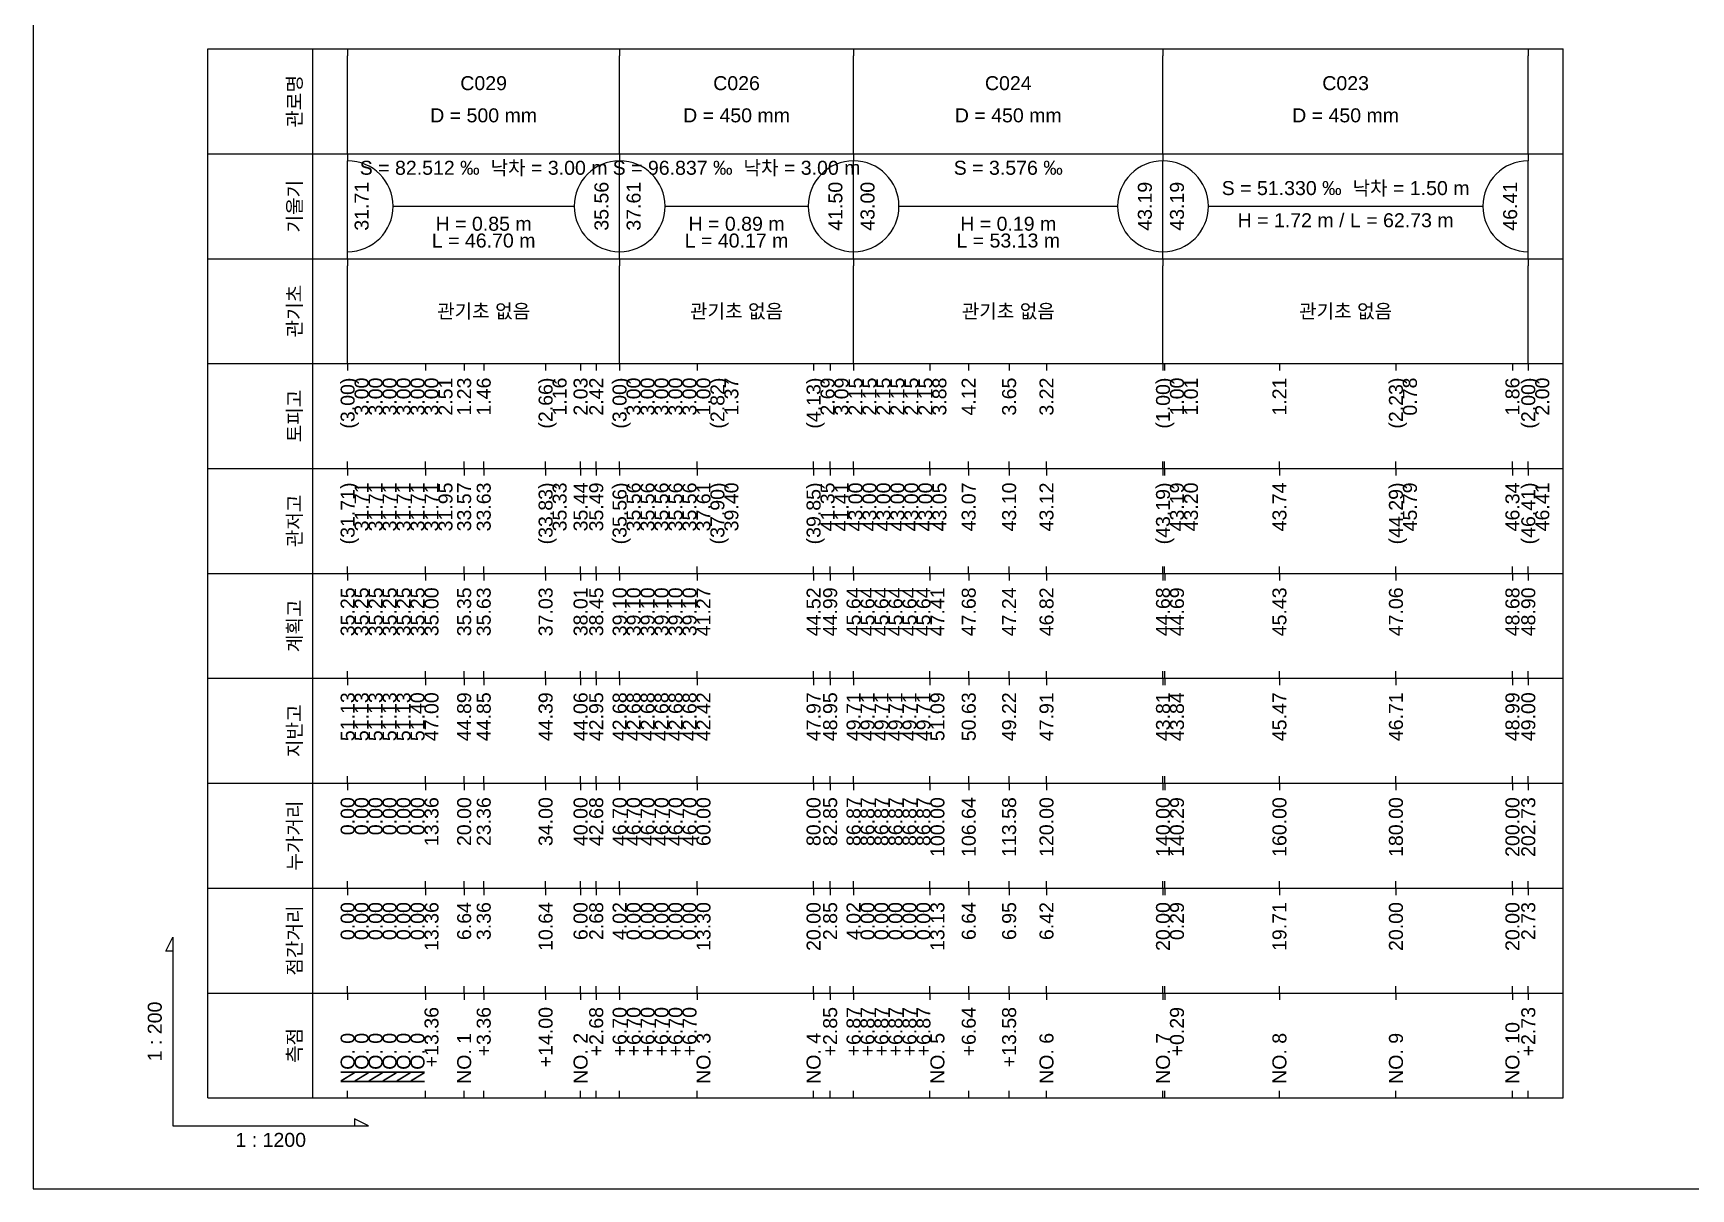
# Model space of a CAD drawing. Header units: millimetres. Extents: x -7351 to 135086, y 1419 to 5643.
# Drawn here: x 42396.4 to 42633.6, y 1419 to 1584.3 of the extents above; entities that cross this region are included whole.
import ezdxf
from ezdxf.enums import TextEntityAlignment as Align

# ---------------------------------------------------------------- set-up
doc = ezdxf.new("R2010")
doc.units = ezdxf.units.MM
for name, color, linetype in [('KZ_종단_도각', 7, 'Continuous'), ('KZ_종단_테이블문자', 7, 'Continuous'), ('KZ_종단_테이블선', 7, 'Continuous')]:
    doc.layers.add(name, color=color, linetype=linetype)
doc.styles.get("Standard").update_dxf_attribs({"font": 'arial.ttf'})

msp = doc.modelspace()

# ---------------------------------------------------------------- linework, layer by layer
at = {"layer": 'KZ_종단_도각'}
msp.add_lwpolyline([(42396.36, 1419.04), (43237.36, 1419.04), (43237.36, 2013.04), (42396.36, 2013.04)], close=True, dxfattribs=at)
at = {"layer": 'KZ_종단_테이블문자'}
for p, q in [((42441.36, 1582.04), (42441.36, 1581.04)), ((42441.36, 1568.04), (42441.36, 1581.04)), ((42480.28, 1582.04), (42480.28, 1581.04)), ((42480.28, 1582.04), (42480.28, 1581.04)), ((42480.28, 1568.04), (42480.28, 1581.04)), ((42480.28, 1568.04), (42480.28, 1581.04)), ((42513.75, 1582.04), (42513.75, 1581.04)), ((42513.75, 1582.04), (42513.75, 1581.04)), ((42513.75, 1568.04), (42513.75, 1581.04)), ((42513.75, 1568.04), (42513.75, 1581.04)), ((42558.03, 1582.04), (42558.03, 1581.04)), ((42558.03, 1582.04), (42558.03, 1581.04)), ((42558.03, 1568.04), (42558.03, 1581.04)), ((42558.03, 1568.04), (42558.03, 1581.04)), ((42610.3, 1582.04), (42610.3, 1581.04)), ((42610.3, 1568.04), (42610.3, 1581.04)), ((42441.36, 1567.04), (42441.36, 1568.04)), ((42480.28, 1567.04), (42480.28, 1568.04)), ((42480.28, 1567.04), (42480.28, 1568.04)), ((42513.75, 1567.04), (42513.75, 1568.04)), ((42513.75, 1567.04), (42513.75, 1568.04)), ((42558.03, 1567.04), (42558.03, 1568.04)), ((42558.03, 1567.04), (42558.03, 1568.04)), ((42610.3, 1567.04), (42610.3, 1568.04)), ((42441.36, 1567.04), (42441.36, 1566.04)), ((42441.36, 1553.04), (42441.36, 1566.04)), ((42480.28, 1567.04), (42480.28, 1566.04)), ((42480.28, 1567.04), (42480.28, 1566.04)), ((42480.28, 1553.04), (42480.28, 1566.04)), ((42480.28, 1553.04), (42480.28, 1566.04)), ((42513.75, 1567.04), (42513.75, 1566.04)), ((42513.75, 1567.04), (42513.75, 1566.04)), ((42513.75, 1553.04), (42513.75, 1566.04)), ((42513.75, 1553.04), (42513.75, 1566.04)), ((42558.03, 1567.04), (42558.03, 1566.04)), ((42558.03, 1567.04), (42558.03, 1566.04)), ((42558.03, 1553.04), (42558.03, 1566.04)), ((42558.03, 1553.04), (42558.03, 1566.04)), ((42610.3, 1567.04), (42610.3, 1566.04)), ((42610.3, 1553.04), (42610.3, 1566.04)), ((42447.78, 1559.54), (42473.86, 1559.54)), ((42486.69, 1559.54), (42507.33, 1559.54)), ((42520.17, 1559.54), (42551.61, 1559.54)), ((42564.44, 1559.54), (42603.88, 1559.54)), ((42441.36, 1552.04), (42441.36, 1553.04)), ((42441.36, 1552.04), (42441.36, 1551.04)), ((42480.28, 1552.04), (42480.28, 1553.04)), ((42480.28, 1552.04), (42480.28, 1553.04)), ((42480.28, 1552.04), (42480.28, 1551.04)), ((42480.28, 1552.04), (42480.28, 1551.04)), ((42513.75, 1552.04), (42513.75, 1553.04)), ((42513.75, 1552.04), (42513.75, 1553.04)), ((42513.75, 1552.04), (42513.75, 1551.04)), ((42513.75, 1552.04), (42513.75, 1551.04)), ((42558.03, 1552.04), (42558.03, 1553.04)), ((42558.03, 1552.04), (42558.03, 1553.04)), ((42558.03, 1552.04), (42558.03, 1551.04)), ((42558.03, 1552.04), (42558.03, 1551.04)), ((42610.3, 1552.04), (42610.3, 1553.04)), ((42610.3, 1552.04), (42610.3, 1551.04)), ((42441.36, 1538.04), (42441.36, 1551.04)), ((42480.28, 1538.04), (42480.28, 1551.04)), ((42480.28, 1538.04), (42480.28, 1551.04)), ((42513.75, 1538.04), (42513.75, 1551.04)), ((42513.75, 1538.04), (42513.75, 1551.04)), ((42558.03, 1538.04), (42558.03, 1551.04)), ((42558.03, 1538.04), (42558.03, 1551.04)), ((42610.3, 1538.04), (42610.3, 1551.04)), ((42441.36, 1537.04), (42441.36, 1538.04)), ((42480.28, 1537.04), (42480.28, 1538.04)), ((42480.28, 1537.04), (42480.28, 1538.04)), ((42513.75, 1537.04), (42513.75, 1538.04)), ((42513.75, 1537.04), (42513.75, 1538.04)), ((42558.03, 1537.04), (42558.03, 1538.04)), ((42558.03, 1537.04), (42558.03, 1538.04)), ((42610.3, 1537.04), (42610.3, 1538.04))]:
    msp.add_line(p, q, dxfattribs=at)
for centre, start, end in [((42441.36, 1559.54), 270, 90), ((42480.28, 1559.54), 90, 270), ((42480.28, 1559.54), 270, 90), ((42513.75, 1559.54), 90, 270), ((42513.75, 1559.54), 270, 90), ((42558.03, 1559.54), 90, 270), ((42558.03, 1559.54), 270, 90), ((42610.3, 1559.54), 90, 270)]:
    msp.add_arc(centre, 6.5, start, end, dxfattribs=at)
at = {"layer": 'KZ_종단_테이블선'}
for p, q in [((42421.36, 1567.04), (42421.36, 1582.04)), ((42421.36, 1582.04), (42615.3, 1582.04)), ((42436.36, 1567.04), (42436.36, 1582.04)), ((42615.3, 1567.04), (42615.3, 1582.04)), ((42421.36, 1552.04), (42421.36, 1567.04)), ((42421.36, 1567.04), (42615.3, 1567.04)), ((42436.36, 1552.04), (42436.36, 1567.04)), ((42615.3, 1552.04), (42615.3, 1567.04)), ((42421.36, 1537.04), (42421.36, 1552.04)), ((42421.36, 1552.04), (42615.3, 1552.04)), ((42436.36, 1537.04), (42436.36, 1552.04)), ((42615.3, 1537.04), (42615.3, 1552.04)), ((42421.36, 1522.04), (42421.36, 1537.04)), ((42421.36, 1537.04), (42615.3, 1537.04)), ((42436.36, 1522.04), (42436.36, 1537.04)), ((42441.36, 1537.04), (42441.36, 1536.04)), ((42441.36, 1537.04), (42441.36, 1536.04)), ((42441.36, 1537.04), (42441.36, 1536.04)), ((42441.36, 1537.04), (42441.36, 1536.04)), ((42441.36, 1537.04), (42441.36, 1536.04)), ((42441.36, 1537.04), (42441.36, 1536.04)), ((42452.49, 1537.04), (42452.49, 1536.04)), ((42458.03, 1537.04), (42458.03, 1536.04)), ((42460.83, 1537.04), (42460.83, 1536.04)), ((42469.69, 1537.04), (42469.69, 1536.04)), ((42474.69, 1537.04), (42474.69, 1536.04)), ((42476.93, 1537.04), (42476.93, 1536.04)), ((42480.27, 1537.04), (42480.27, 1536.04)), ((42480.27, 1537.04), (42480.27, 1536.04)), ((42480.27, 1537.04), (42480.27, 1536.04)), ((42480.27, 1537.04), (42480.27, 1536.04)), ((42480.27, 1537.04), (42480.27, 1536.04)), ((42480.28, 1537.04), (42480.28, 1536.04)), ((42491.36, 1537.04), (42491.36, 1536.04)), ((42508.03, 1537.04), (42508.03, 1536.04)), ((42510.4, 1537.04), (42510.4, 1536.04)), ((42513.75, 1537.04), (42513.75, 1536.04)), ((42513.75, 1537.04), (42513.75, 1536.04)), ((42513.75, 1537.04), (42513.75, 1536.04)), ((42513.75, 1537.04), (42513.75, 1536.04)), ((42513.75, 1537.04), (42513.75, 1536.04)), ((42513.75, 1537.04), (42513.75, 1536.04)), ((42524.69, 1537.04), (42524.69, 1536.04)), ((42530.22, 1537.04), (42530.22, 1536.04)), ((42536.01, 1537.04), (42536.01, 1536.04)), ((42541.36, 1537.04), (42541.36, 1536.04)), ((42558.03, 1537.04), (42558.03, 1536.04)), ((42558.26, 1537.04), (42558.26, 1536.04)), ((42574.69, 1537.04), (42574.69, 1536.04)), ((42591.36, 1537.04), (42591.36, 1536.04)), ((42608.03, 1537.04), (42608.03, 1536.04)), ((42610.3, 1537.04), (42610.3, 1536.04)), ((42615.3, 1522.04), (42615.3, 1537.04)), ((42441.36, 1522.04), (42441.36, 1523.04)), ((42441.36, 1522.04), (42441.36, 1523.04)), ((42441.36, 1522.04), (42441.36, 1523.04)), ((42441.36, 1522.04), (42441.36, 1523.04)), ((42441.36, 1522.04), (42441.36, 1523.04)), ((42441.36, 1522.04), (42441.36, 1523.04)), ((42452.49, 1522.04), (42452.49, 1523.04)), ((42458.03, 1522.04), (42458.03, 1523.04)), ((42460.83, 1522.04), (42460.83, 1523.04)), ((42469.69, 1522.04), (42469.69, 1523.04)), ((42474.69, 1522.04), (42474.69, 1523.04)), ((42476.93, 1522.04), (42476.93, 1523.04)), ((42480.27, 1522.04), (42480.27, 1523.04)), ((42480.27, 1522.04), (42480.27, 1523.04)), ((42480.27, 1522.04), (42480.27, 1523.04)), ((42480.27, 1522.04), (42480.27, 1523.04)), ((42480.27, 1522.04), (42480.27, 1523.04)), ((42480.28, 1522.04), (42480.28, 1523.04)), ((42491.36, 1522.04), (42491.36, 1523.04)), ((42508.03, 1522.04), (42508.03, 1523.04)), ((42510.4, 1522.04), (42510.4, 1523.04)), ((42513.75, 1522.04), (42513.75, 1523.04)), ((42513.75, 1522.04), (42513.75, 1523.04)), ((42513.75, 1522.04), (42513.75, 1523.04)), ((42513.75, 1522.04), (42513.75, 1523.04)), ((42513.75, 1522.04), (42513.75, 1523.04)), ((42513.75, 1522.04), (42513.75, 1523.04)), ((42524.69, 1522.04), (42524.69, 1523.04)), ((42530.22, 1522.04), (42530.22, 1523.04)), ((42536.01, 1522.04), (42536.01, 1523.04)), ((42541.36, 1522.04), (42541.36, 1523.04)), ((42558.03, 1522.04), (42558.03, 1523.04)), ((42558.26, 1522.04), (42558.26, 1523.04)), ((42574.69, 1522.04), (42574.69, 1523.04)), ((42591.36, 1522.04), (42591.36, 1523.04)), ((42608.03, 1522.04), (42608.03, 1523.04)), ((42610.3, 1522.04), (42610.3, 1523.04)), ((42421.36, 1507.04), (42421.36, 1522.04)), ((42421.36, 1522.04), (42615.3, 1522.04)), ((42436.36, 1507.04), (42436.36, 1522.04)), ((42441.36, 1522.04), (42441.36, 1521.04)), ((42441.36, 1522.04), (42441.36, 1521.04)), ((42441.36, 1522.04), (42441.36, 1521.04)), ((42441.36, 1522.04), (42441.36, 1521.04)), ((42441.36, 1522.04), (42441.36, 1521.04)), ((42441.36, 1522.04), (42441.36, 1521.04)), ((42452.49, 1522.04), (42452.49, 1521.04)), ((42458.03, 1522.04), (42458.03, 1521.04)), ((42460.83, 1522.04), (42460.83, 1521.04)), ((42469.69, 1522.04), (42469.69, 1521.04)), ((42474.69, 1522.04), (42474.69, 1521.04)), ((42476.93, 1522.04), (42476.93, 1521.04)), ((42480.27, 1522.04), (42480.27, 1521.04)), ((42480.27, 1522.04), (42480.27, 1521.04)), ((42480.27, 1522.04), (42480.27, 1521.04)), ((42480.27, 1522.04), (42480.27, 1521.04)), ((42480.27, 1522.04), (42480.27, 1521.04)), ((42480.28, 1522.04), (42480.28, 1521.04)), ((42491.36, 1522.04), (42491.36, 1521.04)), ((42508.03, 1522.04), (42508.03, 1521.04)), ((42510.4, 1522.04), (42510.4, 1521.04)), ((42513.75, 1522.04), (42513.75, 1521.04)), ((42513.75, 1522.04), (42513.75, 1521.04)), ((42513.75, 1522.04), (42513.75, 1521.04)), ((42513.75, 1522.04), (42513.75, 1521.04)), ((42513.75, 1522.04), (42513.75, 1521.04)), ((42513.75, 1522.04), (42513.75, 1521.04)), ((42524.69, 1522.04), (42524.69, 1521.04)), ((42530.22, 1522.04), (42530.22, 1521.04)), ((42536.01, 1522.04), (42536.01, 1521.04)), ((42541.36, 1522.04), (42541.36, 1521.04)), ((42558.03, 1522.04), (42558.03, 1521.04)), ((42558.26, 1522.04), (42558.26, 1521.04)), ((42574.69, 1522.04), (42574.69, 1521.04)), ((42591.36, 1522.04), (42591.36, 1521.04)), ((42608.03, 1522.04), (42608.03, 1521.04)), ((42610.3, 1522.04), (42610.3, 1521.04)), ((42615.3, 1507.04), (42615.3, 1522.04)), ((42421.36, 1492.04), (42421.36, 1507.04)), ((42421.36, 1507.04), (42615.3, 1507.04)), ((42436.36, 1492.04), (42436.36, 1507.04)), ((42441.36, 1507.04), (42441.36, 1508.04)), ((42441.36, 1507.04), (42441.36, 1508.04)), ((42441.36, 1507.04), (42441.36, 1508.04)), ((42441.36, 1507.04), (42441.36, 1508.04)), ((42441.36, 1507.04), (42441.36, 1508.04)), ((42441.36, 1507.04), (42441.36, 1508.04)), ((42441.36, 1507.04), (42441.36, 1506.04)), ((42441.36, 1507.04), (42441.36, 1506.04)), ((42441.36, 1507.04), (42441.36, 1506.04)), ((42441.36, 1507.04), (42441.36, 1506.04)), ((42441.36, 1507.04), (42441.36, 1506.04)), ((42441.36, 1507.04), (42441.36, 1506.04)), ((42452.49, 1507.04), (42452.49, 1508.04)), ((42452.49, 1507.04), (42452.49, 1506.04)), ((42458.03, 1507.04), (42458.03, 1508.04)), ((42458.03, 1507.04), (42458.03, 1506.04)), ((42460.83, 1507.04), (42460.83, 1508.04)), ((42460.83, 1507.04), (42460.83, 1506.04)), ((42469.69, 1507.04), (42469.69, 1508.04)), ((42469.69, 1507.04), (42469.69, 1506.04)), ((42474.69, 1507.04), (42474.69, 1508.04)), ((42474.69, 1507.04), (42474.69, 1506.04)), ((42476.93, 1507.04), (42476.93, 1508.04)), ((42476.93, 1507.04), (42476.93, 1506.04)), ((42480.27, 1507.04), (42480.27, 1508.04)), ((42480.27, 1507.04), (42480.27, 1508.04)), ((42480.27, 1507.04), (42480.27, 1508.04)), ((42480.27, 1507.04), (42480.27, 1508.04)), ((42480.27, 1507.04), (42480.27, 1508.04)), ((42480.28, 1507.04), (42480.28, 1508.04)), ((42480.28, 1507.04), (42480.28, 1506.04)), ((42480.28, 1507.04), (42480.28, 1506.04)), ((42480.28, 1507.04), (42480.28, 1506.04)), ((42480.28, 1507.04), (42480.28, 1506.04)), ((42480.28, 1507.04), (42480.28, 1506.04)), ((42480.28, 1507.04), (42480.28, 1506.04)), ((42491.36, 1507.04), (42491.36, 1508.04)), ((42491.36, 1507.04), (42491.36, 1506.04)), ((42508.03, 1507.04), (42508.03, 1508.04)), ((42508.03, 1507.04), (42508.03, 1506.04)), ((42510.4, 1507.04), (42510.4, 1508.04)), ((42510.4, 1507.04), (42510.4, 1506.04)), ((42513.75, 1507.04), (42513.75, 1508.04)), ((42513.75, 1507.04), (42513.75, 1508.04)), ((42513.75, 1507.04), (42513.75, 1508.04)), ((42513.75, 1507.04), (42513.75, 1508.04)), ((42513.75, 1507.04), (42513.75, 1508.04)), ((42513.75, 1507.04), (42513.75, 1508.04)), ((42513.75, 1507.04), (42513.75, 1506.04)), ((42513.75, 1507.04), (42513.75, 1506.04)), ((42513.75, 1507.04), (42513.75, 1506.04)), ((42513.75, 1507.04), (42513.75, 1506.04)), ((42513.75, 1507.04), (42513.75, 1506.04)), ((42513.75, 1507.04), (42513.75, 1506.04)), ((42524.69, 1507.04), (42524.69, 1508.04)), ((42524.69, 1507.04), (42524.69, 1506.04)), ((42530.22, 1507.04), (42530.22, 1508.04)), ((42530.23, 1507.04), (42530.23, 1506.04)), ((42536.01, 1507.04), (42536.01, 1508.04)), ((42536.01, 1507.04), (42536.01, 1506.04)), ((42541.36, 1507.04), (42541.36, 1508.04)), ((42541.36, 1507.04), (42541.36, 1506.04)), ((42558.03, 1507.04), (42558.03, 1508.04)), ((42558.03, 1507.04), (42558.03, 1506.04)), ((42558.26, 1507.04), (42558.26, 1508.04)), ((42558.27, 1507.04), (42558.27, 1506.04)), ((42574.69, 1507.04), (42574.69, 1508.04)), ((42574.69, 1507.04), (42574.69, 1506.04)), ((42591.36, 1507.04), (42591.36, 1508.04)), ((42591.36, 1507.04), (42591.36, 1506.04)), ((42608.03, 1507.04), (42608.03, 1508.04)), ((42608.03, 1507.04), (42608.03, 1506.04)), ((42610.3, 1507.04), (42610.3, 1508.04)), ((42610.3, 1507.04), (42610.3, 1506.04)), ((42615.3, 1492.04), (42615.3, 1507.04)), ((42421.36, 1477.04), (42421.36, 1492.04)), ((42421.36, 1492.04), (42615.3, 1492.04)), ((42436.36, 1477.04), (42436.36, 1492.04)), ((42441.36, 1492.04), (42441.36, 1493.04)), ((42441.36, 1492.04), (42441.36, 1493.04)), ((42441.36, 1492.04), (42441.36, 1493.04)), ((42441.36, 1492.04), (42441.36, 1493.04)), ((42441.36, 1492.04), (42441.36, 1493.04)), ((42441.36, 1492.04), (42441.36, 1493.04)), ((42441.36, 1492.04), (42441.36, 1491.04)), ((42441.36, 1492.04), (42441.36, 1491.04)), ((42441.36, 1492.04), (42441.36, 1491.04)), ((42441.36, 1492.04), (42441.36, 1491.04)), ((42441.36, 1492.04), (42441.36, 1491.04)), ((42441.36, 1492.04), (42441.36, 1491.04)), ((42452.49, 1492.04), (42452.49, 1493.04)), ((42452.49, 1492.04), (42452.49, 1491.04)), ((42458.03, 1492.04), (42458.03, 1493.04)), ((42458.03, 1492.04), (42458.03, 1491.04)), ((42460.83, 1492.04), (42460.83, 1493.04)), ((42460.83, 1492.04), (42460.83, 1491.04)), ((42469.69, 1492.04), (42469.69, 1493.04)), ((42469.69, 1492.04), (42469.69, 1491.04)), ((42474.69, 1492.04), (42474.69, 1493.04)), ((42474.69, 1492.04), (42474.69, 1491.04)), ((42476.93, 1492.04), (42476.93, 1493.04)), ((42476.93, 1492.04), (42476.93, 1491.04)), ((42480.28, 1492.04), (42480.28, 1493.04)), ((42480.28, 1492.04), (42480.28, 1493.04)), ((42480.28, 1492.04), (42480.28, 1493.04)), ((42480.28, 1492.04), (42480.28, 1493.04)), ((42480.28, 1492.04), (42480.28, 1493.04)), ((42480.28, 1492.04), (42480.28, 1493.04)), ((42480.28, 1492.04), (42480.28, 1491.04)), ((42480.28, 1492.04), (42480.28, 1491.04)), ((42480.28, 1492.04), (42480.28, 1491.04)), ((42480.28, 1492.04), (42480.28, 1491.04)), ((42480.28, 1492.04), (42480.28, 1491.04)), ((42480.28, 1492.04), (42480.28, 1491.04)), ((42491.36, 1492.04), (42491.36, 1493.04)), ((42491.36, 1492.04), (42491.36, 1491.04)), ((42508.03, 1492.04), (42508.03, 1493.04)), ((42508.03, 1492.04), (42508.03, 1491.04)), ((42510.4, 1492.04), (42510.4, 1493.04)), ((42510.4, 1492.04), (42510.4, 1491.04)), ((42513.75, 1492.04), (42513.75, 1493.04)), ((42513.75, 1492.04), (42513.75, 1493.04)), ((42513.75, 1492.04), (42513.75, 1493.04)), ((42513.75, 1492.04), (42513.75, 1493.04)), ((42513.75, 1492.04), (42513.75, 1493.04)), ((42513.75, 1492.04), (42513.75, 1493.04)), ((42513.75, 1492.04), (42513.75, 1491.04)), ((42513.75, 1492.04), (42513.75, 1491.04)), ((42513.75, 1492.04), (42513.75, 1491.04)), ((42513.75, 1492.04), (42513.75, 1491.04)), ((42513.75, 1492.04), (42513.75, 1491.04)), ((42513.75, 1492.04), (42513.75, 1491.04)), ((42524.69, 1492.04), (42524.69, 1493.04)), ((42524.69, 1492.04), (42524.69, 1491.04)), ((42530.23, 1492.04), (42530.23, 1493.04)), ((42530.23, 1492.04), (42530.23, 1491.04)), ((42536.01, 1492.04), (42536.01, 1493.04)), ((42536.01, 1492.04), (42536.01, 1491.04)), ((42541.36, 1492.04), (42541.36, 1493.04)), ((42541.36, 1492.04), (42541.36, 1491.04)), ((42558.03, 1492.04), (42558.03, 1493.04)), ((42558.03, 1492.04), (42558.03, 1491.04)), ((42558.27, 1492.04), (42558.27, 1493.04)), ((42558.27, 1492.04), (42558.27, 1491.04)), ((42574.69, 1492.04), (42574.69, 1493.04)), ((42574.69, 1492.04), (42574.69, 1491.04)), ((42591.36, 1492.04), (42591.36, 1493.04)), ((42591.36, 1492.04), (42591.36, 1491.04)), ((42608.03, 1492.04), (42608.03, 1493.04)), ((42608.03, 1492.04), (42608.03, 1491.04)), ((42610.3, 1492.04), (42610.3, 1493.04)), ((42610.3, 1492.04), (42610.3, 1491.04)), ((42615.3, 1477.04), (42615.3, 1492.04)), ((42441.36, 1477.04), (42441.36, 1478.04)), ((42441.36, 1477.04), (42441.36, 1478.04)), ((42441.36, 1477.04), (42441.36, 1478.04)), ((42441.36, 1477.04), (42441.36, 1478.04)), ((42441.36, 1477.04), (42441.36, 1478.04)), ((42441.36, 1477.04), (42441.36, 1478.04)), ((42452.49, 1477.04), (42452.49, 1478.04)), ((42458.03, 1477.04), (42458.03, 1478.04)), ((42460.83, 1477.04), (42460.83, 1478.04)), ((42469.69, 1477.04), (42469.69, 1478.04)), ((42474.69, 1477.04), (42474.69, 1478.04)), ((42476.93, 1477.04), (42476.93, 1478.04)), ((42480.28, 1477.04), (42480.28, 1478.04)), ((42480.28, 1477.04), (42480.28, 1478.04)), ((42480.28, 1477.04), (42480.28, 1478.04)), ((42480.28, 1477.04), (42480.28, 1478.04)), ((42480.28, 1477.04), (42480.28, 1478.04)), ((42480.28, 1477.04), (42480.28, 1478.04)), ((42491.36, 1477.04), (42491.36, 1478.04)), ((42508.03, 1477.04), (42508.03, 1478.04)), ((42510.4, 1477.04), (42510.4, 1478.04)), ((42513.75, 1477.04), (42513.75, 1478.04)), ((42513.75, 1477.04), (42513.75, 1478.04)), ((42513.75, 1477.04), (42513.75, 1478.04)), ((42513.75, 1477.04), (42513.75, 1478.04)), ((42513.75, 1477.04), (42513.75, 1478.04)), ((42513.75, 1477.04), (42513.75, 1478.04)), ((42524.69, 1477.04), (42524.69, 1478.04)), ((42530.23, 1477.04), (42530.23, 1478.04)), ((42536.01, 1477.04), (42536.01, 1478.04)), ((42541.36, 1477.04), (42541.36, 1478.04)), ((42558.03, 1477.04), (42558.03, 1478.04)), ((42558.27, 1477.04), (42558.27, 1478.04)), ((42574.69, 1477.04), (42574.69, 1478.04)), ((42591.36, 1477.04), (42591.36, 1478.04)), ((42608.03, 1477.04), (42608.03, 1478.04)), ((42610.3, 1477.04), (42610.3, 1478.04)), ((42421.36, 1462.04), (42421.36, 1477.04)), ((42421.36, 1477.04), (42615.3, 1477.04)), ((42436.36, 1462.04), (42436.36, 1477.04)), ((42441.36, 1477.04), (42441.36, 1476.04)), ((42441.36, 1477.04), (42441.36, 1476.04)), ((42441.36, 1477.04), (42441.36, 1476.04)), ((42441.36, 1477.04), (42441.36, 1476.04)), ((42441.36, 1477.04), (42441.36, 1476.04)), ((42441.36, 1477.04), (42441.36, 1476.04)), ((42452.49, 1477.04), (42452.49, 1476.04)), ((42458.03, 1477.04), (42458.03, 1476.04)), ((42460.83, 1477.04), (42460.83, 1476.04)), ((42469.69, 1477.04), (42469.69, 1476.04)), ((42474.69, 1477.04), (42474.69, 1476.04)), ((42476.93, 1477.04), (42476.93, 1476.04)), ((42480.28, 1477.04), (42480.28, 1476.04)), ((42480.28, 1477.04), (42480.28, 1476.04)), ((42480.28, 1477.04), (42480.28, 1476.04)), ((42480.28, 1477.04), (42480.28, 1476.04)), ((42480.28, 1477.04), (42480.28, 1476.04)), ((42480.28, 1477.04), (42480.28, 1476.04)), ((42491.36, 1477.04), (42491.36, 1476.04)), ((42508.03, 1477.04), (42508.03, 1476.04)), ((42510.4, 1477.04), (42510.4, 1476.04)), ((42513.75, 1477.04), (42513.75, 1476.04)), ((42513.75, 1477.04), (42513.75, 1476.04)), ((42513.75, 1477.04), (42513.75, 1476.04)), ((42513.75, 1477.04), (42513.75, 1476.04)), ((42513.75, 1477.04), (42513.75, 1476.04)), ((42513.75, 1477.04), (42513.75, 1476.04)), ((42524.69, 1477.04), (42524.69, 1476.04)), ((42530.23, 1477.04), (42530.23, 1476.04)), ((42536.01, 1477.04), (42536.01, 1476.04)), ((42541.36, 1477.04), (42541.36, 1476.04)), ((42558.03, 1477.04), (42558.03, 1476.04)), ((42558.27, 1477.04), (42558.27, 1476.04)), ((42574.69, 1477.04), (42574.69, 1476.04)), ((42591.36, 1477.04), (42591.36, 1476.04)), ((42608.03, 1477.04), (42608.03, 1476.04)), ((42610.3, 1477.04), (42610.3, 1476.04)), ((42615.3, 1462.04), (42615.3, 1477.04)), ((42421.36, 1447.04), (42421.36, 1462.04)), ((42421.36, 1462.04), (42615.3, 1462.04)), ((42436.36, 1447.04), (42436.36, 1462.04)), ((42441.36, 1462.04), (42441.36, 1463.04)), ((42441.36, 1462.04), (42441.36, 1463.04)), ((42441.36, 1462.04), (42441.36, 1463.04)), ((42441.36, 1462.04), (42441.36, 1463.04)), ((42441.36, 1462.04), (42441.36, 1463.04)), ((42441.36, 1462.04), (42441.36, 1463.04)), ((42441.36, 1462.04), (42441.36, 1461.04)), ((42441.36, 1462.04), (42441.36, 1461.04)), ((42441.36, 1462.04), (42441.36, 1461.04)), ((42441.36, 1462.04), (42441.36, 1461.04)), ((42441.36, 1462.04), (42441.36, 1461.04)), ((42441.36, 1462.04), (42441.36, 1461.04)), ((42452.49, 1462.04), (42452.49, 1463.04)), ((42452.49, 1462.04), (42452.49, 1461.04)), ((42458.03, 1462.04), (42458.03, 1463.04)), ((42458.03, 1462.04), (42458.03, 1461.04)), ((42460.83, 1462.04), (42460.83, 1463.04)), ((42460.83, 1462.04), (42460.83, 1461.04)), ((42469.69, 1462.04), (42469.69, 1463.04)), ((42469.69, 1462.04), (42469.69, 1461.04)), ((42474.69, 1462.04), (42474.69, 1463.04)), ((42474.69, 1462.04), (42474.69, 1461.04)), ((42476.93, 1462.04), (42476.93, 1463.04)), ((42476.93, 1462.04), (42476.93, 1461.04)), ((42480.28, 1462.04), (42480.28, 1463.04)), ((42480.28, 1462.04), (42480.28, 1463.04)), ((42480.28, 1462.04), (42480.28, 1463.04)), ((42480.28, 1462.04), (42480.28, 1463.04)), ((42480.28, 1462.04), (42480.28, 1463.04)), ((42480.28, 1462.04), (42480.28, 1463.04)), ((42480.28, 1462.04), (42480.28, 1461.04)), ((42480.28, 1462.04), (42480.28, 1461.04)), ((42480.28, 1462.04), (42480.28, 1461.04)), ((42480.28, 1462.04), (42480.28, 1461.04)), ((42480.28, 1462.04), (42480.28, 1461.04)), ((42480.28, 1462.04), (42480.28, 1461.04)), ((42491.36, 1462.04), (42491.36, 1463.04)), ((42491.36, 1462.04), (42491.36, 1461.04)), ((42508.03, 1462.04), (42508.03, 1463.04)), ((42508.03, 1462.04), (42508.03, 1461.04)), ((42510.4, 1462.04), (42510.4, 1463.04)), ((42510.4, 1462.04), (42510.4, 1461.04)), ((42513.75, 1462.04), (42513.75, 1463.04)), ((42513.75, 1462.04), (42513.75, 1463.04)), ((42513.75, 1462.04), (42513.75, 1463.04)), ((42513.75, 1462.04), (42513.75, 1463.04)), ((42513.75, 1462.04), (42513.75, 1463.04)), ((42513.75, 1462.04), (42513.75, 1463.04)), ((42513.75, 1462.04), (42513.75, 1461.04)), ((42513.75, 1462.04), (42513.75, 1461.04)), ((42513.75, 1462.04), (42513.75, 1461.04)), ((42513.75, 1462.04), (42513.75, 1461.04)), ((42513.75, 1462.04), (42513.75, 1461.04)), ((42513.75, 1462.04), (42513.75, 1461.04)), ((42524.69, 1462.04), (42524.69, 1463.04)), ((42524.69, 1462.04), (42524.69, 1461.04)), ((42530.23, 1462.04), (42530.23, 1463.04)), ((42530.23, 1462.04), (42530.23, 1461.04)), ((42536.01, 1462.04), (42536.01, 1463.04)), ((42536.01, 1462.04), (42536.01, 1461.04)), ((42541.36, 1462.04), (42541.36, 1463.04)), ((42541.36, 1462.04), (42541.36, 1461.04)), ((42558.03, 1462.04), (42558.03, 1463.04)), ((42558.03, 1462.04), (42558.03, 1461.04)), ((42558.27, 1462.04), (42558.27, 1463.04)), ((42558.27, 1462.04), (42558.27, 1461.04)), ((42574.69, 1462.04), (42574.69, 1463.04)), ((42574.69, 1462.04), (42574.69, 1461.04)), ((42591.36, 1462.04), (42591.36, 1463.04)), ((42591.36, 1462.04), (42591.36, 1461.04)), ((42608.03, 1462.04), (42608.03, 1463.04)), ((42608.03, 1462.04), (42608.03, 1461.04)), ((42610.3, 1462.04), (42610.3, 1463.04)), ((42610.3, 1462.04), (42610.3, 1461.04)), ((42615.3, 1447.04), (42615.3, 1462.04)), ((42421.36, 1432.04), (42421.36, 1447.04)), ((42421.36, 1447.04), (42615.3, 1447.04)), ((42436.36, 1432.04), (42436.36, 1447.04)), ((42441.36, 1447.04), (42441.36, 1448.04)), ((42441.36, 1447.04), (42441.36, 1448.04)), ((42441.36, 1447.04), (42441.36, 1448.04)), ((42441.36, 1447.04), (42441.36, 1448.04)), ((42441.36, 1447.04), (42441.36, 1448.04)), ((42441.36, 1447.04), (42441.36, 1448.04)), ((42441.36, 1447.04), (42441.36, 1446.04)), ((42441.36, 1447.04), (42441.36, 1446.04)), ((42441.36, 1447.04), (42441.36, 1446.04)), ((42441.36, 1447.04), (42441.36, 1446.04)), ((42441.36, 1447.04), (42441.36, 1446.04)), ((42441.36, 1447.04), (42441.36, 1446.04)), ((42452.49, 1447.04), (42452.49, 1448.04)), ((42452.49, 1447.04), (42452.49, 1446.04)), ((42458.03, 1447.04), (42458.03, 1448.04)), ((42458.03, 1447.04), (42458.03, 1446.04)), ((42460.83, 1447.04), (42460.83, 1448.04)), ((42460.83, 1447.04), (42460.83, 1446.04)), ((42469.69, 1447.04), (42469.69, 1448.04)), ((42469.69, 1447.04), (42469.69, 1446.04)), ((42474.69, 1447.04), (42474.69, 1448.04)), ((42474.69, 1447.04), (42474.69, 1446.04)), ((42476.93, 1447.04), (42476.93, 1448.04)), ((42476.93, 1447.04), (42476.93, 1446.04)), ((42480.28, 1447.04), (42480.28, 1448.04)), ((42480.28, 1447.04), (42480.28, 1448.04)), ((42480.28, 1447.04), (42480.28, 1448.04)), ((42480.28, 1447.04), (42480.28, 1448.04)), ((42480.28, 1447.04), (42480.28, 1448.04)), ((42480.28, 1447.04), (42480.28, 1448.04)), ((42480.28, 1447.04), (42480.28, 1446.04)), ((42480.28, 1447.04), (42480.28, 1446.04)), ((42480.28, 1447.04), (42480.28, 1446.04)), ((42480.28, 1447.04), (42480.28, 1446.04)), ((42480.28, 1447.04), (42480.28, 1446.04)), ((42480.28, 1447.04), (42480.28, 1446.04)), ((42491.36, 1447.04), (42491.36, 1448.04)), ((42491.36, 1447.04), (42491.36, 1446.04)), ((42508.03, 1447.04), (42508.03, 1448.04)), ((42508.03, 1447.04), (42508.03, 1446.04)), ((42510.4, 1447.04), (42510.4, 1448.04)), ((42510.4, 1447.04), (42510.4, 1446.04)), ((42513.75, 1447.04), (42513.75, 1448.04)), ((42513.75, 1447.04), (42513.75, 1448.04)), ((42513.75, 1447.04), (42513.75, 1448.04)), ((42513.75, 1447.04), (42513.75, 1448.04)), ((42513.75, 1447.04), (42513.75, 1448.04)), ((42513.75, 1447.04), (42513.75, 1448.04)), ((42513.75, 1447.04), (42513.75, 1446.04)), ((42513.75, 1447.04), (42513.75, 1446.04)), ((42513.75, 1447.04), (42513.75, 1446.04)), ((42513.75, 1447.04), (42513.75, 1446.04)), ((42513.75, 1447.04), (42513.75, 1446.04)), ((42513.75, 1447.04), (42513.75, 1446.04)), ((42524.69, 1447.04), (42524.69, 1448.04)), ((42524.69, 1447.04), (42524.69, 1446.04)), ((42530.23, 1447.04), (42530.23, 1448.04)), ((42530.23, 1447.04), (42530.23, 1446.04)), ((42536.01, 1447.04), (42536.01, 1448.04)), ((42536.01, 1447.04), (42536.01, 1446.04)), ((42541.36, 1447.04), (42541.36, 1448.04)), ((42541.36, 1447.04), (42541.36, 1446.04)), ((42558.03, 1447.04), (42558.03, 1448.04)), ((42558.03, 1447.04), (42558.03, 1446.04)), ((42558.27, 1447.04), (42558.27, 1448.04)), ((42558.27, 1447.04), (42558.27, 1446.04)), ((42574.69, 1447.04), (42574.69, 1448.04)), ((42574.69, 1447.04), (42574.69, 1446.04)), ((42591.36, 1447.04), (42591.36, 1448.04)), ((42591.36, 1447.04), (42591.36, 1446.04)), ((42608.03, 1447.04), (42608.03, 1448.04)), ((42608.03, 1447.04), (42608.03, 1446.04)), ((42610.3, 1447.04), (42610.3, 1448.04)), ((42610.3, 1447.04), (42610.3, 1446.04)), ((42615.3, 1432.04), (42615.3, 1447.04)), ((42441.36, 1432.04), (42441.36, 1433.04)), ((42441.36, 1432.04), (42441.36, 1433.04)), ((42441.36, 1432.04), (42441.36, 1433.04)), ((42441.36, 1432.04), (42441.36, 1433.04)), ((42441.36, 1432.04), (42441.36, 1433.04)), ((42441.36, 1432.04), (42441.36, 1433.04)), ((42452.49, 1432.04), (42452.49, 1433.04)), ((42458.03, 1432.04), (42458.03, 1433.04)), ((42460.83, 1432.04), (42460.83, 1433.04)), ((42469.69, 1432.04), (42469.69, 1433.04)), ((42474.69, 1432.04), (42474.69, 1433.04)), ((42476.93, 1432.04), (42476.93, 1433.04)), ((42480.28, 1432.04), (42480.28, 1433.04)), ((42480.28, 1432.04), (42480.28, 1433.04)), ((42480.28, 1432.04), (42480.28, 1433.04)), ((42480.28, 1432.04), (42480.28, 1433.04)), ((42480.28, 1432.04), (42480.28, 1433.04)), ((42480.28, 1432.04), (42480.28, 1433.04)), ((42491.36, 1432.04), (42491.36, 1433.04)), ((42508.03, 1432.04), (42508.03, 1433.04)), ((42510.4, 1432.04), (42510.4, 1433.04)), ((42513.75, 1432.04), (42513.75, 1433.04)), ((42513.75, 1432.04), (42513.75, 1433.04)), ((42513.75, 1432.04), (42513.75, 1433.04)), ((42513.75, 1432.04), (42513.75, 1433.04)), ((42513.75, 1432.04), (42513.75, 1433.04)), ((42513.75, 1432.04), (42513.75, 1433.04)), ((42524.69, 1432.04), (42524.69, 1433.04)), ((42530.23, 1432.04), (42530.23, 1433.04)), ((42536.01, 1432.04), (42536.01, 1433.04)), ((42541.36, 1432.04), (42541.36, 1433.04)), ((42558.03, 1432.04), (42558.03, 1433.04)), ((42558.27, 1432.04), (42558.27, 1433.04)), ((42574.69, 1432.04), (42574.69, 1433.04)), ((42591.36, 1432.04), (42591.36, 1433.04)), ((42608.03, 1432.04), (42608.03, 1433.04)), ((42610.3, 1432.04), (42610.3, 1433.04)), ((42421.36, 1432.04), (42615.3, 1432.04))]:
    msp.add_line(p, q, dxfattribs=at)
msp.add_lwpolyline([(42416.36, 1453.04), (42415.36, 1453.04), (42416.36, 1455.04), (42416.36, 1428.04), (42444.36, 1428.04), (42442.36, 1429.04), (42442.36, 1428.04)], dxfattribs=at)

# ---------------------------------------------------------------- texts
at = {"layer": 'KZ_종단_테이블문자'}
for s, p in [('C029', (42460.82, 1575.54)), ('C026', (42497.01, 1575.54)), ('C024', (42535.89, 1575.54)), ('C023', (42584.16, 1575.54)), ('S = 51.330 ‰  낙차 = 1.50 m', (42584.16, 1560.54)), ('H = 0.85 m', (42460.82, 1555.44)), ('H = 0.89 m', (42497.01, 1555.44)), ('H = 0.19 m', (42535.89, 1555.44)), ('L = 46.70 m', (42460.82, 1553.04)), ('L = 40.17 m', (42497.01, 1553.04)), ('L = 53.13 m', (42535.89, 1553.04))]:
    msp.add_text(s, height=2, dxfattribs=at).set_placement(p, align=Align.BOTTOM_CENTER)
for s, p in [('D = 500 mm', (42460.82, 1573.54)), ('D = 450 mm', (42497.01, 1573.54)), ('D = 450 mm', (42535.89, 1573.54)), ('D = 450 mm', (42584.16, 1573.54)), ('S = 82.512 ‰  낙차 = 3.00 m', (42460.82, 1566.04)), ('S = 96.837 ‰  낙차 = 3.00 m', (42497.01, 1566.04)), ('S = 3.576 ‰', (42535.89, 1566.04)), ('H = 1.72 m / L = 62.73 m', (42584.16, 1558.54))]:
    msp.add_text(s, height=2, dxfattribs=at).set_placement(p, align=Align.TOP_CENTER)
for s, p in [('31.71', (42442.36, 1559.54)), ('37.61', (42481.28, 1559.54)), ('43.00', (42514.75, 1559.54)), ('43.19', (42559.03, 1559.54))]:
    msp.add_text(s, height=2, rotation=90, dxfattribs=at).set_placement(p, align=Align.TOP_CENTER)
for s, p in [('35.56', (42479.28, 1559.54)), ('41.50', (42512.75, 1559.54)), ('43.19', (42557.03, 1559.54)), ('46.41', (42609.3, 1559.54))]:
    msp.add_text(s, height=2, rotation=90, dxfattribs=at).set_placement(p, align=Align.BOTTOM_CENTER)
for p in [(42460.82, 1544.54), (42497.01, 1544.54), (42535.89, 1544.54), (42584.16, 1544.54)]:
    msp.add_text('관기초 없음', height=2, dxfattribs=at).set_placement(p, align=Align.MIDDLE_CENTER)
for s, p in [('(3.00)', (42441.36, 1535.04)), ('3.00', (42443.36, 1535.04)), ('3.00', (42445.36, 1535.04)), ('3.00', (42447.36, 1535.04)), ('3.00', (42449.36, 1535.04)), ('3.00', (42451.36, 1535.04)), ('3.00', (42453.36, 1535.04)), ('2.51', (42455.36, 1535.04)), ('1.23', (42458.03, 1535.04)), ('1.46', (42460.83, 1535.04)), ('(2.66)', (42469.69, 1535.04)), ('1.16', (42471.69, 1535.04)), ('2.03', (42474.69, 1535.04)), ('2.42', (42476.93, 1535.04)), ('(3.00)', (42480.27, 1535.04)), ('3.00', (42482.27, 1535.04)), ('3.00', (42484.27, 1535.04)), ('3.00', (42486.27, 1535.04)), ('3.00', (42488.27, 1535.04)), ('3.00', (42490.27, 1535.04)), ('1.00', (42492.27, 1535.04)), ('(2.82)', (42494.27, 1535.04)), ('1.37', (42496.27, 1535.04)), ('(4.13)', (42508.03, 1535.04)), ('2.69', (42510.03, 1535.04)), ('3.09', (42512.03, 1535.04)), ('2.15', (42514.03, 1535.04)), ('2.15', (42516.03, 1535.04)), ('2.15', (42518.03, 1535.04)), ('2.15', (42520.03, 1535.04)), ('2.15', (42522.03, 1535.04)), ('2.15', (42524.03, 1535.04)), ('3.88', (42526.03, 1535.04)), ('4.12', (42530.22, 1535.04)), ('3.65', (42536.01, 1535.04)), ('3.22', (42541.36, 1535.04)), ('(1.00)', (42558.03, 1535.04)), ('1.00', (42560.03, 1535.04)), ('1.01', (42562.03, 1535.04)), ('1.21', (42574.69, 1535.04)), ('(2.23)', (42591.36, 1535.04)), ('0.78', (42593.36, 1535.04)), ('1.86', (42608.03, 1535.04)), ('(2.00)', (42610.3, 1535.04)), ('2.00', (42612.3, 1535.04)), ('(31.71)', (42441.36, 1520.04)), ('31.71', (42443.36, 1520.04)), ('31.71', (42445.36, 1520.04)), ('31.71', (42447.36, 1520.04)), ('31.71', (42449.36, 1520.04)), ('31.71', (42451.36, 1520.04)), ('31.71', (42453.36, 1520.04)), ('31.95', (42455.36, 1520.04)), ('33.57', (42458.03, 1520.04)), ('33.63', (42460.83, 1520.04)), ('(33.83)', (42469.69, 1520.04)), ('35.33', (42471.69, 1520.04)), ('35.44', (42474.69, 1520.04)), ('35.49', (42476.93, 1520.04)), ('(35.56)', (42480.27, 1520.04)), ('35.56', (42482.27, 1520.04)), ('35.56', (42484.27, 1520.04)), ('35.56', (42486.27, 1520.04)), ('35.56', (42488.27, 1520.04)), ('35.56', (42490.27, 1520.04)), ('37.61', (42492.27, 1520.04)), ('(37.90)', (42494.27, 1520.04)), ('39.40', (42496.27, 1520.04)), ('(39.85)', (42508.03, 1520.04)), ('41.35', (42510.03, 1520.04)), ('41.41', (42512.03, 1520.04)), ('43.00', (42514.03, 1520.04)), ('43.00', (42516.03, 1520.04)), ('43.00', (42518.03, 1520.04)), ('43.00', (42520.03, 1520.04)), ('43.00', (42522.03, 1520.04)), ('43.00', (42524.03, 1520.04)), ('43.05', (42526.03, 1520.04)), ('43.07', (42530.22, 1520.04)), ('43.10', (42536.01, 1520.04)), ('43.12', (42541.36, 1520.04)), ('(43.19)', (42558.03, 1520.04)), ('43.19', (42560.03, 1520.04)), ('43.20', (42562.03, 1520.04)), ('43.74', (42574.69, 1520.04)), ('(44.29)', (42591.36, 1520.04)), ('45.79', (42593.36, 1520.04)), ('46.34', (42608.03, 1520.04)), ('(46.41)', (42610.3, 1520.04)), ('46.41', (42612.3, 1520.04)), ('35.25', (42441.36, 1505.04)), ('35.25', (42443.36, 1505.04)), ('35.25', (42445.36, 1505.04)), ('35.25', (42447.36, 1505.04)), ('35.25', (42449.36, 1505.04)), ('35.25', (42451.36, 1505.04)), ('35.00', (42453.36, 1505.04)), ('35.35', (42458.03, 1505.04)), ('35.63', (42460.83, 1505.04)), ('37.03', (42469.69, 1505.04)), ('38.01', (42474.69, 1505.04)), ('38.45', (42476.93, 1505.04)), ('39.10', (42480.28, 1505.04)), ('39.10', (42482.28, 1505.04)), ('39.10', (42484.28, 1505.04)), ('39.10', (42486.28, 1505.04)), ('39.10', (42488.28, 1505.04)), ('39.10', (42490.28, 1505.04)), ('41.27', (42492.28, 1505.04)), ('44.52', (42508.03, 1505.04)), ('44.99', (42510.4, 1505.04)), ('45.64', (42513.75, 1505.04)), ('45.64', (42515.75, 1505.04)), ('45.64', (42517.75, 1505.04)), ('45.64', (42519.75, 1505.04)), ('45.64', (42521.75, 1505.04)), ('45.64', (42523.75, 1505.04)), ('47.41', (42525.75, 1505.04)), ('47.68', (42530.23, 1505.04)), ('47.24', (42536.01, 1505.04)), ('46.82', (42541.36, 1505.04)), ('44.68', (42558.03, 1505.04)), ('44.69', (42560.03, 1505.04)), ('45.43', (42574.69, 1505.04)), ('47.06', (42591.36, 1505.04)), ('48.68', (42608.03, 1505.04)), ('48.90', (42610.3, 1505.04)), ('51.13', (42441.36, 1490.04)), ('51.13', (42443.36, 1490.04)), ('51.13', (42445.36, 1490.04)), ('51.13', (42447.36, 1490.04)), ('51.13', (42449.36, 1490.04)), ('51.40', (42451.36, 1490.04)), ('47.00', (42453.36, 1490.04)), ('44.89', (42458.03, 1490.04)), ('44.85', (42460.83, 1490.04)), ('44.39', (42469.69, 1490.04)), ('44.06', (42474.69, 1490.04)), ('42.95', (42476.93, 1490.04)), ('42.68', (42480.28, 1490.04)), ('42.68', (42482.28, 1490.04)), ('42.68', (42484.28, 1490.04)), ('42.68', (42486.28, 1490.04)), ('42.68', (42488.28, 1490.04)), ('42.68', (42490.28, 1490.04)), ('42.42', (42492.28, 1490.04)), ('47.97', (42508.03, 1490.04)), ('48.95', (42510.4, 1490.04)), ('49.71', (42513.75, 1490.04)), ('49.71', (42515.75, 1490.04)), ('49.71', (42517.75, 1490.04)), ('49.71', (42519.75, 1490.04)), ('49.71', (42521.75, 1490.04)), ('49.71', (42523.75, 1490.04)), ('51.09', (42525.75, 1490.04)), ('50.63', (42530.23, 1490.04)), ('49.22', (42536.01, 1490.04)), ('47.91', (42541.36, 1490.04)), ('43.81', (42558.03, 1490.04)), ('43.84', (42560.03, 1490.04)), ('45.47', (42574.69, 1490.04)), ('46.71', (42591.36, 1490.04)), ('48.99', (42608.03, 1490.04)), ('49.00', (42610.3, 1490.04)), ('0.00', (42441.36, 1475.04)), ('0.00', (42443.36, 1475.04)), ('0.00', (42445.36, 1475.04)), ('0.00', (42447.36, 1475.04)), ('0.00', (42449.36, 1475.04)), ('0.00', (42451.36, 1475.04)), ('13.36', (42453.36, 1475.04)), ('20.00', (42458.03, 1475.04)), ('23.36', (42460.83, 1475.04)), ('34.00', (42469.69, 1475.04)), ('40.00', (42474.69, 1475.04)), ('42.68', (42476.93, 1475.04)), ('46.70', (42480.28, 1475.04)), ('46.70', (42482.28, 1475.04)), ('46.70', (42484.28, 1475.04)), ('46.70', (42486.28, 1475.04)), ('46.70', (42488.28, 1475.04)), ('46.70', (42490.28, 1475.04)), ('60.00', (42492.28, 1475.04)), ('80.00', (42508.03, 1475.04)), ('82.85', (42510.4, 1475.04)), ('86.87', (42513.75, 1475.04)), ('86.87', (42515.75, 1475.04)), ('86.87', (42517.75, 1475.04)), ('86.87', (42519.75, 1475.04)), ('86.87', (42521.75, 1475.04)), ('86.87', (42523.75, 1475.04)), ('100.00', (42525.75, 1475.04)), ('106.64', (42530.23, 1475.04)), ('113.58', (42536.01, 1475.04)), ('120.00', (42541.36, 1475.04)), ('140.00', (42558.03, 1475.04)), ('140.29', (42560.03, 1475.04)), ('160.00', (42574.69, 1475.04)), ('180.00', (42591.36, 1475.04)), ('200.00', (42608.03, 1475.04)), ('202.73', (42610.3, 1475.04)), ('0.00', (42441.36, 1460.04)), ('0.00', (42443.36, 1460.04)), ('0.00', (42445.36, 1460.04)), ('0.00', (42447.36, 1460.04)), ('0.00', (42449.36, 1460.04)), ('0.00', (42451.36, 1460.04)), ('13.36', (42453.36, 1460.04)), ('6.64', (42458.03, 1460.04)), ('3.36', (42460.83, 1460.04)), ('10.64', (42469.69, 1460.04)), ('6.00', (42474.69, 1460.04)), ('2.68', (42476.93, 1460.04)), ('4.02', (42480.28, 1460.04)), ('0.00', (42482.28, 1460.04)), ('0.00', (42484.28, 1460.04)), ('0.00', (42486.28, 1460.04)), ('0.00', (42488.28, 1460.04)), ('0.00', (42490.28, 1460.04)), ('13.30', (42492.28, 1460.04)), ('20.00', (42508.03, 1460.04)), ('2.85', (42510.4, 1460.04)), ('4.02', (42513.75, 1460.04)), ('0.00', (42515.75, 1460.04)), ('0.00', (42517.75, 1460.04)), ('0.00', (42519.75, 1460.04)), ('0.00', (42521.75, 1460.04)), ('0.00', (42523.75, 1460.04)), ('13.13', (42525.75, 1460.04)), ('6.64', (42530.23, 1460.04)), ('6.95', (42536.01, 1460.04)), ('6.42', (42541.36, 1460.04)), ('20.00', (42558.03, 1460.04)), ('0.29', (42560.03, 1460.04)), ('19.71', (42574.69, 1460.04)), ('20.00', (42591.36, 1460.04)), ('20.00', (42608.03, 1460.04)), ('2.73', (42610.3, 1460.04)), ('+13.36', (42453.36, 1445.04)), ('+3.36', (42460.83, 1445.04)), ('+14.00', (42469.69, 1445.04)), ('+2.68', (42476.93, 1445.04)), ('+6.70', (42480.28, 1445.04)), ('+6.70', (42482.28, 1445.04)), ('+6.70', (42484.28, 1445.04)), ('+6.70', (42486.28, 1445.04)), ('+6.70', (42488.28, 1445.04)), ('+6.70', (42490.28, 1445.04)), ('+2.85', (42510.4, 1445.04)), ('+6.87', (42513.75, 1445.04)), ('+6.87', (42515.75, 1445.04)), ('+6.87', (42517.75, 1445.04)), ('+6.87', (42519.75, 1445.04)), ('+6.87', (42521.75, 1445.04)), ('+6.87', (42523.75, 1445.04)), ('+6.64', (42530.23, 1445.04)), ('+13.58', (42536.01, 1445.04)), ('+0.29', (42560.03, 1445.04)), ('+2.73', (42610.3, 1445.04))]:
    msp.add_text(s, height=2, rotation=90, dxfattribs=at).set_placement(p, align=Align.MIDDLE_RIGHT)
for s, p in [('NO. 10', (42608.03, 1434.04)), ('NO. 0', (42441.36, 1434.04)), ('NO. 0', (42443.36, 1434.04)), ('NO. 0', (42445.36, 1434.04)), ('NO. 0', (42447.36, 1434.04)), ('NO. 0', (42449.36, 1434.04)), ('NO. 0', (42451.36, 1434.04)), ('NO. 1', (42458.03, 1434.04)), ('NO. 2', (42474.69, 1434.04)), ('NO. 3', (42492.28, 1434.04)), ('NO. 4', (42508.03, 1434.04)), ('NO. 5', (42525.75, 1434.04)), ('NO. 6', (42541.36, 1434.04)), ('NO. 7', (42558.03, 1434.04)), ('NO. 8', (42574.69, 1434.04)), ('NO. 9', (42591.36, 1434.04))]:
    msp.add_text(s, height=2, rotation=90, dxfattribs=at).set_placement(p, align=Align.MIDDLE_LEFT)
at = {"layer": 'KZ_종단_테이블선'}
for s, p in [('관로명', (42435.36, 1574.54)), ('기울기', (42435.36, 1559.54)), ('관기초', (42435.36, 1544.54)), ('토피고', (42435.36, 1529.54)), ('관저고', (42435.36, 1514.54)), ('계획고', (42435.36, 1499.54)), ('지반고', (42435.36, 1484.54)), ('누가거리', (42435.36, 1469.54)), ('점간거리', (42435.36, 1454.54)), ('1 : 200', (42415.36, 1441.54)), ('측점', (42435.36, 1439.54))]:
    msp.add_text(s, height=2, rotation=90, dxfattribs=at).set_placement(p, align=Align.BOTTOM_CENTER)
msp.add_text('1 : 1200', height=2, dxfattribs=at).set_placement((42430.36, 1427.04), align=Align.TOP_CENTER)

doc.saveas('drawing.dxf')
